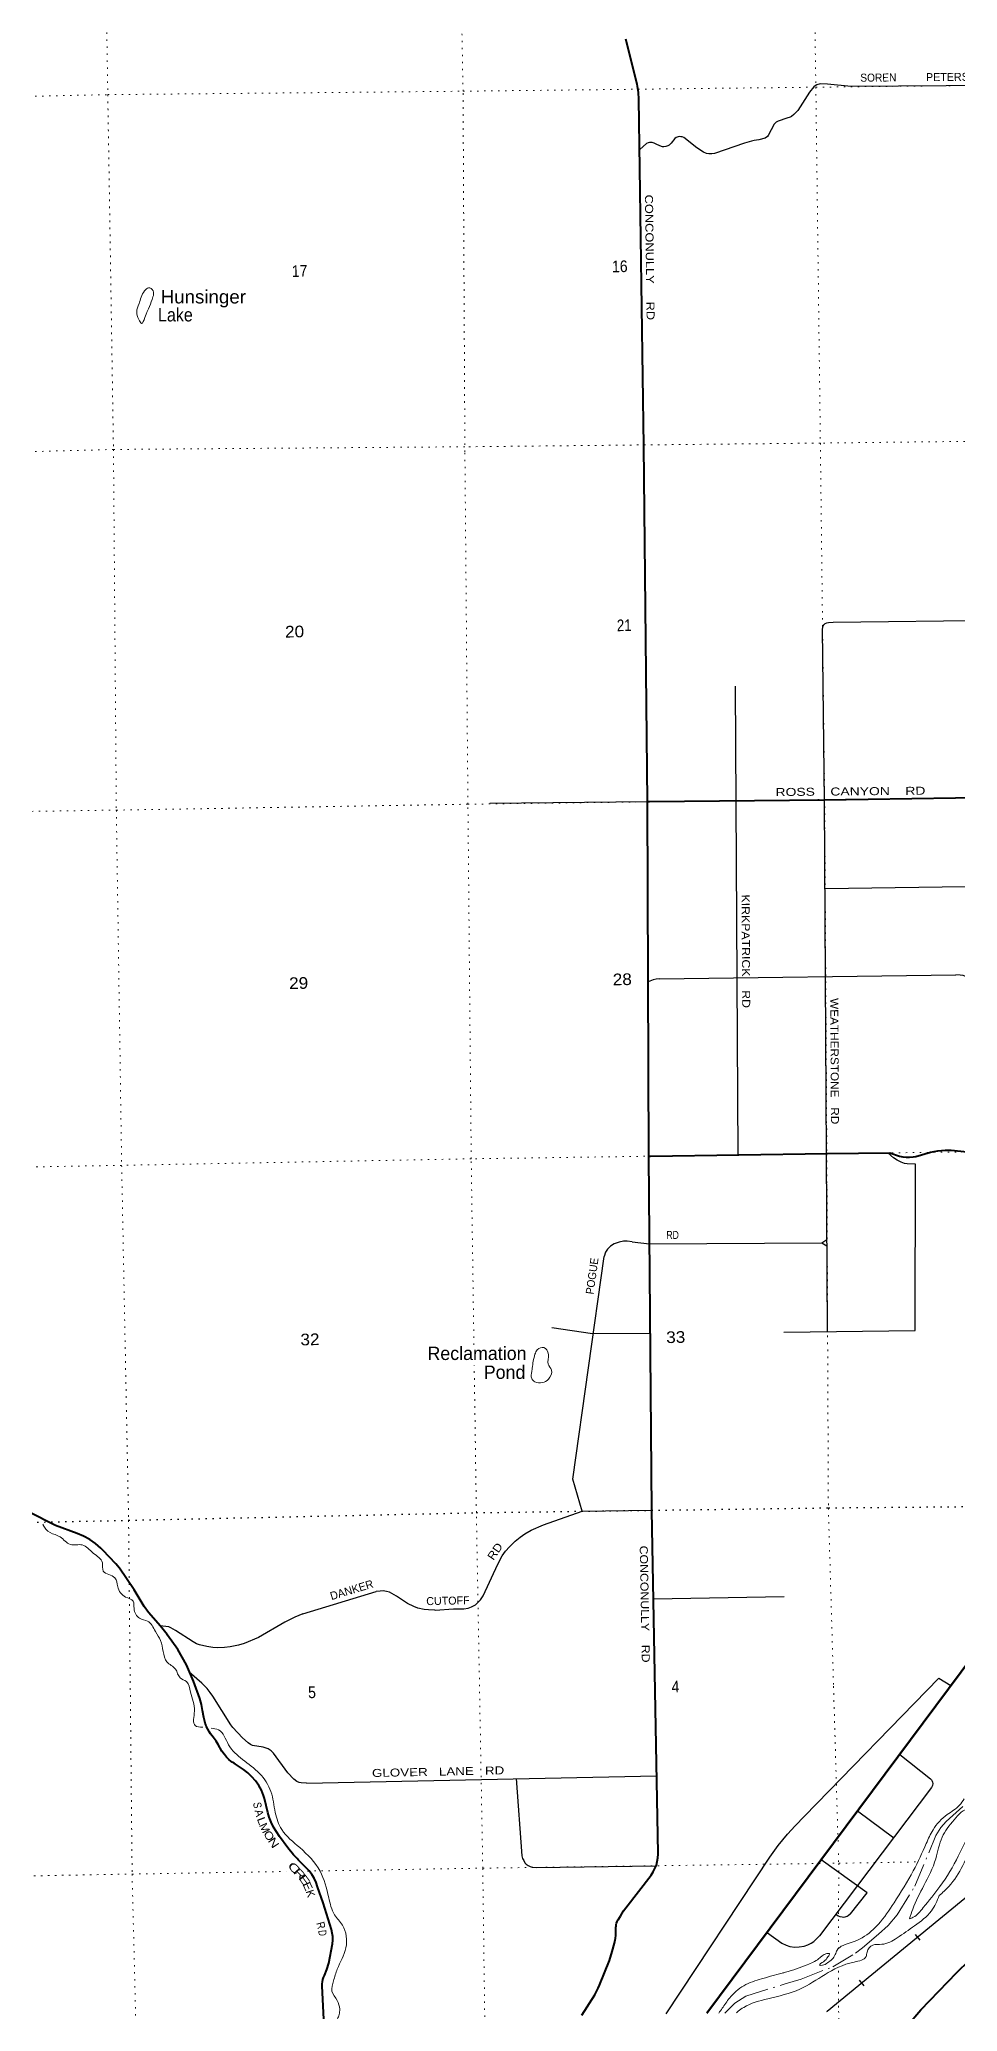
# Model space of a CAD drawing. Header units: feet. Extents: x 244583 to 493183, y 184934 to 372822.
# Drawn here: x 341135 to 354906, y 324241 to 353819 of the extents above; entities that cross this region are included whole.
import ezdxf
from ezdxf.enums import TextEntityAlignment as Align

# ---------------------------------------------------------------- set-up
doc = ezdxf.new("R2010")
doc.units = ezdxf.units.FT
doc.header["$LTSCALE"] = 70
doc.linetypes.add('DOT_DASHED', pattern=[7.7, 5, -1.2, 0.3, -1.2])
doc.linetypes.add('DOTTED', pattern=[1.5, 0.3, -1.2])
for name, color, linetype, lineweight in [('23', 7, 'Continuous', 70), ('26', 7, 'Continuous', 40), ('29', 7, 'Continuous', 25), ('30', 7, 'Continuous', 25), ('34', 7, 'Continuous', 25), ('39', 7, 'Continuous', 13), ('44', 7, 'DOT_DASHED', 13), ('6', 7, 'DOTTED', 25), ('7', 7, 'DOTTED', 13)]:
    doc.layers.add(name, color=color, linetype=linetype, lineweight=lineweight)
doc.layers.add('27', color=7, linetype='Continuous')
doc.layers.add('41', color=7, linetype='Continuous')

msp = doc.modelspace()

# ---------------------------------------------------------------- linework, layer by layer
at = {"layer": '23'}
msp.add_lwpolyline([(351148.06, 324214.48), (355910.86, 330613.04)], dxfattribs=at)
at = {"layer": '26'}
for points in [[(350256.58, 342383.98), (350256.56, 342388.52), (350198.87, 347724.81), (350127.01, 352923.84), (350121.51, 353022.76), (350105.7, 353120.56), (350098.96, 353149.53), (349930.15, 353821.05)], [(355530.59, 342450.73), (352908.92, 342408.91), (350283.29, 342384.23), (350256.58, 342383.98)], [(350275.48, 337069.31), (350275.41, 337077.75), (350256.58, 342383.98)], [(349268.27, 324184.92), (349463.26, 324493.95), (349517.28, 324594.05), (349536.08, 324636), (349683.66, 325007.2), (349727.56, 325140.32), (349760.22, 325268.97), (349766.62, 325294.17), (349771.69, 325318.97), (349775.8, 325339.05), (349780.25, 325384.85), (349780.31, 325392.27), (349780.51, 325418.27), (349780.93, 325442.27), (349781.5, 325475.03), (349781.94, 325499.77), (349783.36, 325525.03), (349786.63, 325546.19), (349792.56, 325568.65), (349800.8, 325590.37), (349811.27, 325611.1), (349814.76, 325616.98), (349848.92, 325673.88), (349897.84, 325751.2), (349931.72, 325795.89), (350311.3, 326287.89), (350342.14, 326335.02), (350367.88, 326385.1), (350388.24, 326437.61), (350403, 326491.95), (350412.01, 326547.55), (350415.15, 326603.77), (350415.1, 326612.95), (350318.7, 331755.33), (350275.48, 337069.31)], [(350275.48, 337069.31), (350301.84, 337069.72), (352949.73, 337110.71), (353891.33, 337120.44), (354033.43, 337070.09), (354084.24, 337059.08), (354135.93, 337053.44), (354187.92, 337053.23), (354239.65, 337058.46), (354278.57, 337066.06), (354498.7, 337132.8), (354608.14, 337152.72), (354719.07, 337161.08), (354809.71, 337159.29), (355051.55, 337137.67)], [(341325.67, 331555.94), (341022.41, 331711.19)], [(345399.56, 324124.54), (345376.41, 324622.72), (345376.1, 324655.37), (345379.21, 324687.87), (345385.69, 324719.87), (345395.49, 324751.02), (345408.49, 324780.97), (345409.77, 324783.52), (345446.59, 324873.03), (345473.86, 324965.89), (345474.16, 324967.18), (345529.72, 325256.76), (345534.52, 325310.46), (345533.68, 325364.37), (345527.21, 325417.89), (345515.27, 325470.11), (345390.22, 325873.1), (345307.55, 326112.44), (345285.1, 326177.15), (345256.01, 326239.15), (345220.6, 326297.78), (345179.25, 326352.38), (345173.83, 326358.72), (345048.17, 326484.36), (345023.36, 326509.17), (344999.42, 326534.36), (344943.98, 326592.7), (344863.27, 326696.3), (344735.27, 326866.91), (344688.64, 326935.26), (344645.42, 327005.98), (344609.83, 327080.83), (344582.35, 327158.66), (344562.87, 327225.37), (344512.93, 327434.26), (344497.18, 327482.92), (344465.01, 327559.48), (344425.03, 327632.26), (344377.65, 327700.45), (344323.4, 327763.33), (344262.88, 327820.18), (344196.75, 327870.4), (344090.88, 327941.8), (344078.24, 327949.76), (344053.59, 327965.27), (344028.24, 327981.94), (344012.07, 327992.57), (343973.95, 328023.8), (343939.31, 328058.84), (343908.51, 328097.32), (343905.1, 328102.13), (343872.95, 328147.73), (343813.99, 328247.13), (343800.51, 328269.85), (343784.52, 328297.13), (343757.92, 328337.63), (343742.46, 328356.53), (343721.8, 328381.78), (343702.53, 328406.53), (343684.81, 328430.32), (343658.91, 328473.99), (343637.71, 328520.12), (343629.9, 328543.22), (343621.45, 328568.19), (343614.9, 328593.22), (343600, 328650.13), (343582.69, 328755.81), (343567.16, 328844.85), (343541.28, 328936.71), (343443.5, 329196.49), (343339.25, 329440.06), (343210.11, 329671.39), (343057.49, 329887.95), (343050.65, 329896.61), (342948.84, 330019.69), (342770.62, 330224.17), (342704.49, 330314.27), (342658.88, 330390.5), (342557.68, 330566.48), (342334.5, 330891.87), (342278.83, 330956.6), (342084.35, 331162.9), (342058.2, 331189.11), (341977.99, 331258.88), (341890.93, 331319.89), (341797.96, 331371.46), (341700.12, 331413.03), (341375.67, 331532.7), (341356.88, 331539.97), (341325.67, 331555.94)], [(354355.51, 324265.3), (354895.17, 324827.25), (355080.67, 325004.94), (355283.74, 325162.25), (355392.53, 325233.57), (356661, 325986.7), (357001.91, 326201.2), (357250.16, 326391.74), (358271.23, 327305.87), (359070.86, 327956.63), (359211.3, 328089.73), (359337.06, 328236.79), (359446.76, 328396.18), (359539.19, 328566.16), (359613.35, 328744.88), (359616.59, 328754.08), (359871.1, 329554.5), (359902.37, 329635.53), (359941.94, 329712.85), (359989.37, 329785.61), (360044.15, 329853.01), (360085.48, 329895.58), (360737.81, 330484.6)], [(351419.64, 321504.32), (351468.01, 321538.83), (352900.12, 322657.6), (353029.95, 322775.28), (353100.07, 322852.3), (353130.41, 322885.63), (353144.37, 322902.3), (353817.27, 323697.51), (353960.1, 323841.02), (353981.33, 323859.94), (354115.35, 323991.2), (354149.09, 324028.95), (354355.51, 324265.3)]]:
    msp.add_lwpolyline(points, dxfattribs=at)
at = {"layer": '29'}
for p, q in [((353042.25, 345078.1), (355524.11, 345109.4)), ((351570.01, 344118.98), (351611.6, 337092.19)), ((350256.58, 342383.98), (347892.85, 342359.76)), ((352921.08, 341082.96), (355373.19, 341119.56)), ((350434.74, 339731.09), (354880.65, 339788.06)), ((352872.37, 335772.79), (352943.81, 335727.67)), ((345084.83, 330204.73), (346187.12, 330539.49)), ((350348.1, 330429.64), (352307.72, 330464.56)), ((354042.78, 328097.22), (354500.88, 327732.45)), ((345140.71, 327667.54), (350388.61, 327777.89)), ((348287.98, 327734.12), (348371.84, 326578.26)), ((354516.61, 327600.08), (352836.97, 325375.86)), ((353403.86, 327252.68), (353948.64, 326847.03)), ((350533.41, 324204.81), (352091.08, 326555.15)), ((348583.95, 326402.31), (350384.88, 326427.82)), ((353551.55, 326021.22), (352858.6, 326515.35))]:
    msp.add_line(p, q, dxfattribs=at)
for points in [[(353312.83, 353113.91), (352956.76, 353147.86), (352843.81, 353152.21), (352794.92, 353138.09), (352768.86, 353122.87), (352748.23, 353108.74), (352687.41, 353030.5), (352509.3, 352752.33), (352452.82, 352691.48), (352416.97, 352664.32), (352394.16, 352652.37), (352344.21, 352639.32), (352213.89, 352595.85), (352184.56, 352577.39), (352157.41, 352548.04), (352066.18, 352378.53), (352053.14, 352361.16), (352022.74, 352339.41), (351927.17, 352313.33), (351857.64, 352304.65), (351814.21, 352295.95), (351709.95, 352261.17), (351258.15, 352109.05), (351220.13, 352103.62), (351175.61, 352104.7), (351141.93, 352107.97), (351097.41, 352126.43), (350997.49, 352191.63), (350802, 352348.1), (350774.84, 352357.89), (350756.92, 352360.62), (350732.49, 352361.14), (350698.81, 352353.55), (350685.24, 352346.49), (350667.33, 352335.07), (350610.85, 352261.17), (350578.25, 352232.93), (350559.25, 352222.62), (350532.66, 352213.36), (350500.05, 352209.03), (350482.14, 352209.58), (350467.49, 352213.36), (350397.99, 352243.79), (350355.07, 352265), (350324.13, 352274.21), (350284.48, 352273.69), (350266.02, 352269.34), (350241.59, 352256.83), (350141.67, 352169.9)], [(356645.28, 353144.48), (355444.79, 353130.8), (353312.83, 353113.91)], [(352879.18, 344976.17), (352883.31, 345001.4), (352888.74, 345024.22), (352900.69, 345041.6), (352919.15, 345057.9), (352944.13, 345068.77), (352970.2, 345075.29), (353042.25, 345078.1)], [(352954.88, 334439.04), (352911.09, 342400.87), (352879.18, 344976.17)], [(350434.74, 339731.09), (350386, 339725.79), (350342.55, 339716), (350265.41, 339686.66)], [(355576.95, 339809.38), (355479.03, 339795.13), (355420.38, 339777.74), (355368.25, 339753.83), (355235.74, 339692.98), (355211.84, 339686.46), (355183.6, 339688.63), (355116.26, 339716.88), (355016.34, 339771.22), (354988.1, 339779.91), (354946.83, 339784.26), (354880.65, 339788.06)], [(352298.45, 334431.06), (354268.31, 334458.1), (354275.12, 336951.06)], [(354275.12, 336951.06), (354152, 336954.21), (354110.17, 336962.37), (354060.74, 336980.3), (353999.36, 337012.37), (353945.59, 337047.69), (353861.85, 337120.14)], [(350027.44, 335786.67), (349950.96, 335793.36), (349894.47, 335793.36), (349829.29, 335782.49), (349753.24, 335754.23), (349698.92, 335719.45), (349655.47, 335675.97), (349625.05, 335628.15), (349605.48, 335565.77)], [(350027.44, 335786.67), (350284.55, 335755.7), (352872.37, 335772.79), (352944.16, 335822.78)], [(349275.31, 331744.32), (349136.77, 332225.14), (349605.48, 335565.77)], [(348818.69, 334499.35), (349432.06, 334412.48), (350298.04, 334417.57)], [(348693.84, 331539.76), (349275.31, 331744.32), (350319.17, 331758.68)], [(347501.32, 330283.44), (347567.27, 330293.52), (347617.25, 330310.91), (347673.74, 330341.34), (347708.51, 330373.95), (347749.79, 330417.43), (347788.9, 330478.3), (348008.36, 330952.22), (348077.89, 331076.14), (348125.69, 331143.53), (348186.53, 331210.93), (348269.1, 331295.71), (348345.15, 331354.41), (348414.68, 331404.41), (348512.46, 331460.93), (348693.84, 331539.76)], [(347063.9, 330263.62), (346971.9, 330265.26), (346904.55, 330271.78), (346813.29, 330293.52), (346750.27, 330315.26), (346656.84, 330363.09), (346491.71, 330471.78), (346387.41, 330530.48), (346341.78, 330543.52), (346291.8, 330550.05), (346246.17, 330547.87), (346187.12, 330539.49)], [(345084.83, 330204.73), (344966.37, 330156.57), (344816.44, 330080.48), (344420.98, 329850.04), (344203.7, 329763.08), (344120.05, 329738.08), (343995.11, 329710.9), (343909.28, 329698.95), (343803.9, 329697.86), (343735.45, 329698.95), (343647.45, 329715.25), (343535.55, 329742.43), (343492.1, 329757.65), (343438.86, 329784.82), (343173.77, 329954.39), (343105.33, 329996.78), (343073.82, 330010.91), (342943.45, 330028.3)], [(347063.9, 330263.62), (347068.66, 330263.35), (347344.94, 330278.95), (347501.32, 330283.44)], [(345140.71, 327667.54), (345061.98, 327671.73), (345029.38, 327678.25), (344995.71, 327690.21), (344953.33, 327726.08), (344860.99, 327820.65), (344644.79, 328117.39), (344608.94, 328151.09), (344566.57, 328180.43), (344491.61, 328207.61), (344330.82, 328233.7), (344299.31, 328247.83), (344264.54, 328269.57), (344183.06, 328346.75), (344035.3, 328501.1), (344004.89, 328542.4), (343735.46, 328972.84), (343695.26, 329028.28), (343648.54, 329085.89), (343569.23, 329165.24), (343383.46, 329333.72)], [(352608.97, 327173.19), (354626.55, 329241.01), (354807.52, 329131.07)], [(354500.88, 327732.45), (354513.77, 327716.26), (354523.55, 327698.87), (354532.24, 327680.39), (354534.41, 327660.82), (354532.24, 327631.48), (354516.61, 327600.08)], [(352091.08, 326555.15), (352217.65, 326732.01), (352356.72, 326899.41), (352469.7, 327027.67), (352608.97, 327173.19)], [(348371.84, 326578.26), (348383.18, 326537.99), (348398.92, 326507.01), (348416.86, 326473.86), (348435.86, 326452.66), (348463.57, 326430.38), (348494.53, 326415.7), (348534.19, 326405.38), (348583.95, 326402.31)], [(353296.7, 325705.06), (353298.42, 325706.77), (353551.55, 326021.22)], [(353082.17, 325700.55), (353113.95, 325678.74), (353141.66, 325666.24), (353176.96, 325659.17), (353199.78, 325658.09), (353222.05, 325661.89), (353249.75, 325670.04), (353265.51, 325679.29), (353297.56, 325705.91)], [(352053.52, 325422.96), (352270.36, 325266.24), (352335.54, 325235.8), (352389.87, 325218.41), (352463.74, 325205.37), (352531.1, 325209.72), (352607.15, 325222.76), (352661.47, 325240.15), (352711.44, 325266.24), (352750.55, 325292.33), (352836.97, 325375.86)]]:
    msp.add_lwpolyline(points, dxfattribs=at)
at = {"layer": '34', "lineweight": 13}
msp.add_line((360571.66, 330496.16), (352948.02, 324242.91), dxfattribs=at)
at = {"layer": '34'}
for p, q in [((354272.74, 325398.7), (354342.88, 325313.18)), ((353431.58, 324712.11), (353501.72, 324626.59))]:
    msp.add_line(p, q, dxfattribs=at)
for points in [[(360649.96, 330558.66), (360604.35, 330520.71), (360572.35, 330495.3), (352949.84, 324242.98)], [(352949.84, 324242.98), (352942.67, 324236.67)]]:
    msp.add_lwpolyline(points, dxfattribs=at)
at = {"layer": '39'}
for points in [[(342629.84, 349856.87), (342712.98, 350048.57), (342772.67, 350094.24), (342840.16, 350049.08), (342837.86, 349958.05), (342716.6, 349648.34), (342665.79, 349560.39), (342626.29, 349620.26), (342593.85, 349732.83), (342629.84, 349856.87)], [(361345.68, 337574.7), (361287.39, 337434.18), (361286.17, 337181.44), (361250.98, 336804.69), (361271.83, 336453.32), (361371.42, 335996.36), (361396, 335556.11), (361350.68, 335181.19), (361344.85, 335063.81), (361279.96, 334973.56), (361108.83, 334737.66), (360975.6, 334631.9), (360772.85, 334466.13), (360571.69, 334322.62), (360397.66, 334133.16), (360347.85, 333887.54), (360329.64, 333784.07), (360360.45, 333756.38), (360336.11, 333656.83), (360337.97, 333559.82), (360368.47, 333548.3), (360392.73, 333651.89), (360454.3, 333810.81), (360538.41, 333951.98), (360580.4, 333973.03), (360540.11, 333863.06), (360482.97, 333684.01), (360461.69, 333529.93), (360478.86, 333265.42), (360441.54, 332789.57), (360402.4, 332513.83), (360309.17, 332427.06), (360178.98, 332056.52), (360102.07, 331644.57), (360045.2, 331346.24), (359946.68, 331113.8), (359803.04, 330918.88), (359616.21, 330870.69), (359442.73, 330863.19), (359398.73, 330947.23), (359260.57, 330993.01), (359092.93, 331102.89), (358948.68, 331150.57), (358798.88, 331276.98), (358513.76, 331406.77), (358243.74, 331486.32), (358004.36, 331441.12), (357767.27, 331381.82), (357431.85, 331397.39), (357023.15, 331443.85), (356818.32, 331387.21), (356683.48, 331259.18), (356639.7, 331120.83), (356558.7, 331028.24), (356449.06, 330955.3), (356330.4, 330720.44), (356335.25, 330678.08), (356379.26, 330699.17), (356389.04, 330610.41), (356310.83, 330477.44), (356258.57, 330254.01), (356261.51, 330100.41), (356316.95, 329735.58), (356353.14, 329532.1), (356289.76, 329468.17), (356231.18, 329153.63), (356087.06, 328877.83), (355960.02, 328658.97), (355858.41, 328483.08), (355639.14, 327914.65), (355496.3, 327572.16), (355295.55, 327196.16), (355133.85, 326784.55), (354775.13, 326118.33), (354632.42, 325980.03)], [(348527.5, 333891.08), (348567.92, 334100.12), (348603.01, 334165.52), (348699.22, 334201.8), (348769.84, 334098.07), (348766.57, 333952.44), (348816.78, 333860.44), (348768.88, 333726.05), (348681.06, 333673.76), (348563.7, 333687.6), (348518.37, 333735.22), (348520.36, 333842.42), (348527.5, 333891.08)], [(341187.09, 331550.42), (341191.68, 331537.46), (341294.75, 331426.29), (341447.46, 331358.57), (341599, 331246.34), (341776.78, 331239.77), (341940.62, 331117.68), (342078.66, 330972.83), (342093.16, 330847.77), (342266.71, 330746.09), (342309.62, 330613.51), (342427.67, 330458.16), (342539.9, 330395.7), (342554.06, 330288.83), (342637.68, 330138.86), (342757.6, 330096.76), (342873.62, 329941.37), (342950.92, 329805.43), (342990.38, 329642.45), (343047.92, 329483.88), (343175.13, 329377.23), (343246.3, 329245.21), (343340.24, 329189.21), (343402.42, 329032.7), (343459.75, 328746.04), (343471.96, 328529.95), (343584.7, 328504.94)], [(343710.09, 328489.2), (343820.42, 328466.12), (343972.07, 328242.7), (344182.21, 328022.46), (344436.59, 327811.19), (344607.33, 327539.63), (344671.88, 327225.52), (344769.59, 326972.72), (345039.29, 326699.08), (345343.8, 326347.36), (345474.58, 325948.57), (345562.49, 325691.29), (345679.28, 325537.17), (345732.24, 325196.54), (345603.06, 324878.58), (345545.92, 324699.53), (345522.62, 324545.41), (345602.02, 324405.47), (345638.76, 324278.83), (345630.56, 324196.53), (345605.87, 324127.78)], [(355003.97, 327433.8), (354935.57, 327334.57), (354750.48, 327195.43), (354538.84, 326966.81), (354437.77, 326762.63), (354241.72, 326352.36), (353954.11, 325873.55), (353718.05, 325549.42), (353613.03, 325446.24), (353311.47, 325274.46), (353099.6, 325163.09), (353072.63, 325095.84)], [(354184.85, 325631.48), (354234.54, 325778.03), (354401.4, 326131.12), (354579.44, 326532.94), (354674.2, 326856.28), (354856.93, 327118.7), (355080.09, 327272.75), (355192.98, 327175.93), (355126.06, 326980.51), (354917.82, 326574.04), (354641.94, 326115.68), (354391.6, 325799.35), (354240.93, 325654.83), (354184.85, 325631.48)], [(354632.42, 325980.03), (354513.65, 325751.24), (354261.53, 325527.87), (353998.55, 325344.73), (353772.25, 325249.25), (353633.15, 325238.4), (353548.35, 325133.6), (353533.52, 325064.57), (353355.38, 324984.2), (352541.49, 324577.82), (352059.75, 324432.78), (351698.81, 324304.3), (351615.87, 324245.17), (351589.84, 324221.51)], [(353072.63, 325095.84), (353027.53, 325026.2), (352955.88, 324972.21), (352879.89, 324934.31), (352837.43, 324937.51), (352894.99, 324989.2), (352964.19, 325065.38), (352985.54, 325110.28), (352943.16, 325109.44), (352821.49, 325032.22), (352651.62, 324941.9), (352326.7, 324830.31), (352274.16, 324815.97)], [(352274.16, 324815.97), (351967.21, 324732.18), (351700.7, 324627.82), (351486.19, 324443.62), (351376.08, 324289.8), (351324.97, 324217.28)]]:
    msp.add_spline(points, degree=3, dxfattribs=at)
at = {"layer": '44'}
msp.add_lwpolyline([(351415.52, 324218.71), (351567.48, 324364.82), (351729.01, 324469.67), (352322.83, 324656.08), (352560.09, 324726), (353033.09, 324912.39), (353373.68, 325116.29), (353481.39, 325197.85), (353720.06, 325401.72), (353865.62, 325532.81), (353999.5, 325692.99), (354267.3, 326124.07), (354581.68, 326881.37), (354657.39, 327003.71), (354733.04, 327091.08), (354986.32, 327315.37)], dxfattribs=at)
at = {"layer": '6'}
msp.add_lwpolyline([(336878.36, 331491.56), (337215.27, 331500.86), (342472.26, 331609.43), (347688.77, 331723.26), (352968.65, 331795.89), (356663.28, 331828.95)], dxfattribs=at)
at = {"layer": '7'}
for p, q in [((353046.22, 329119.42), (353115.38, 326733.12)), ((353118.92, 326611.04), (353123.07, 326467.75)), ((353123.13, 326462.12), (353122.88, 325178.98)), ((353122.82, 324850.04), (353122.7, 324245.69)), ((353122.7, 324245.69), (353146.3, 323152.38))]:
    msp.add_line(p, q, dxfattribs=at)
for points in [[(341861.12, 370068.68), (341889.94, 368901.24), (341956.7, 363655.63), (342080, 358335.29), (342160.04, 352991.36), (342245.71, 347669.78), (342288.65, 342260.42), (342368.39, 336932.66), (342472.26, 331609.43), (342525.34, 326303.38), (342580.14, 324081.03)], [(347652.1, 334240.35), (347611.44, 337030.85), (347562.17, 342349.1), (347516.83, 347635.58), (347488.78, 353042.73), (347392.82, 358374.21), (347311.96, 363655.44), (347234.24, 368983.25), (347207.82, 370151.61)], [(352552.11, 370235.75), (352569.09, 368994.79), (352650.29, 363733.28), (352697.08, 358439.24), (352781, 353103.47), (352848.82, 347765.37), (352912.76, 342419.1), (352945.73, 337108.61), (352968.65, 331795.89), (352968.81, 331790.29), (353046.05, 329125.32)], [(336554.9, 352867.04), (342160.04, 352991.36), (347488.78, 353042.73), (352781, 353103.47), (357860.85, 353158.32)], [(367238.42, 347882.05), (363506.27, 347870.12), (358167.28, 347826.64), (352848.82, 347765.37), (347518.14, 347709.92), (342245.71, 347669.78), (336635.79, 347521.72)], [(336716.62, 342179.72), (342288.65, 342260.42), (347562.17, 342349.1), (352912.76, 342419.1), (358214.96, 342486.11), (363515.83, 342516.7), (367326.61, 342539.75)], [(360920.51, 337216.65), (358243.97, 337171.49), (352945.73, 337108.61), (347611.44, 337030.85), (342368.39, 336932.66), (336797.47, 336836.94)], [(347814.41, 324162.15), (347784.73, 326391.78), (347688.77, 331723.26), (347656.59, 333931.75)], [(336958.41, 326201.31), (342525.34, 326303.38), (344837.93, 326342.25)], [(345155.84, 326347.59), (347784.73, 326391.78), (353123.13, 326465.57), (353938.56, 326479.09), (354344.14, 326485.81)]]:
    msp.add_lwpolyline(points, dxfattribs=at)

# ---------------------------------------------------------------- texts
at = {"layer": '27'}
for s, rotation, width, p in [('CONCONULLY     RD', 270.792, 1.2, (350216.81, 351491.51)), ('ROSS    CANYON    RD', 0.538, 1.3, (352176.13, 342470.96)), ('CONCONULLY    RD', 271.074, 1.15, (350138.56, 331227.66))]:
    msp.add_text(s, height=120, rotation=rotation, dxfattribs=dict(at, width=width)).set_placement(p)
for s, rotation, width, p in [('S', 278.3, 0.85, (344346.08, 327327.31)), ('L', 291.054, 1.25, (344414.07, 327079.32)), ('M', 295.122, 1.1, (344458.52, 326968.98)), ('O', 300.077, 1.2, (344526.87, 326848.22)), ('N', 302.95, 1.3, (344597.53, 326739.49)), ('C', 314.306, 1.65, (344914.28, 326350.1)), ('R', 313.215, 1.6, (344996.03, 326263.8)), ('E', 305.717, 1.5, (345061.44, 326178.91)), ('E', 294.75, 1.2, (345104.55, 326094.7)), ('R', 285.081, 0.9, (345300.16, 325518.13)), ('D', 276.249, 0.75, (345321.4, 325412.81))]:
    msp.add_text(s, height=120, rotation=rotation, dxfattribs=dict(at, width=width)).set_placement(p, align=Align.CENTER)
for s, rotation, p in [('A', 284.3, (344373.97, 327203.51)), ('K', 288.081, (345144.52, 325992.57))]:
    msp.add_text(s, height=120, rotation=rotation, dxfattribs=at).set_placement(p, align=Align.CENTER)
at = {"layer": '30'}
for s, rotation, width, p in [('SOREN', 0.454, 0.95, (353447.95, 353185.43)), ('KIRKPATRICK    RD', 270.339, 1.15, (351666.55, 340994.69)), ('WEATHERSTONE   RD', 270.315, 1.1, (352997.37, 339440.77)), ('RD', 0.378, 0.8, (350540.49, 335828.23)), ('POGUE', 82.013, 0.95, (349445.24, 334991.93)), ('RD', 55.79, 1.15, (347943.49, 330999.14)), ('GLOVER   LANE   RD', 1.205, 1.25, (346124.42, 327758.24))]:
    msp.add_text(s, height=120, rotation=rotation, dxfattribs=dict(at, width=width)).set_placement(p)
for s, rotation, p in [('PETERSON', 0.454, (354433.37, 353193.77)), ('DANKER', 16.893, (345516.2, 330410.58)), ('CUTOFF', 1.232, (346938.4, 330336.11))]:
    msp.add_text(s, height=120, rotation=rotation, dxfattribs=at).set_placement(p)
at = {"layer": '41'}
for s, width, p in [('Hunsinger', 1.05, (342953.19, 349859.79)), ('Lake', 0.9, (342913.59, 349589.79))]:
    msp.add_text(s, height=200, dxfattribs=dict(at, width=width)).set_placement(p)
for s, p in [('Reclamation', (346955.02, 334013.18)), ('Pond', (347799.76, 333730.17))]:
    msp.add_text(s, height=200, dxfattribs=at).set_placement(p)
at = {"layer": '7'}
for s, width, p in [('16', 0.9, (349724.63, 350326.8)), ('17', 0.9, (344921.51, 350256.91)), ('20', 1.1, (344820.54, 344848.06)), ('21', 0.85, (349797.44, 344943.42)), ('29', 1.1, (344881.59, 339576.37)), ('28', 1.1, (349735.85, 339632.84)), ('32', 1.1, (345051.23, 334231.88)), ('33', 1.1, (350537.83, 334266.45)), ('5', 0.9, (345166.77, 328941.01)), ('4', 0.9, (350618.03, 329025.5))]:
    msp.add_text(s, height=175, rotation=1.139, dxfattribs=dict(at, width=width)).set_placement(p)

doc.saveas('drawing.dxf')
